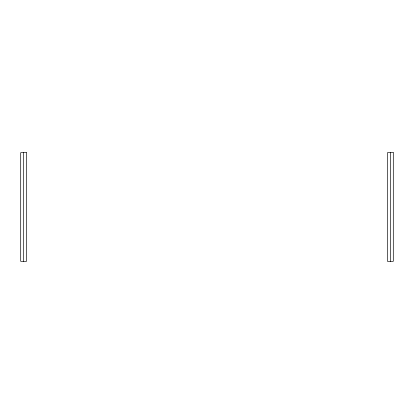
<?xml version="1.0" encoding="UTF-8"?>
<svg xmlns="http://www.w3.org/2000/svg" width="414" height="414" viewBox="0 0 414 414"><rect width="100%" height="100%" fill="white"/><g stroke="black" fill="none" stroke-linecap="round" stroke-linejoin="round"><path stroke-width="0.62" d="M390.386 152.662L390.386 261.337M23.614 152.662L23.614 261.337M26.522 152.662L20.7 152.662L20.7 261.337L26.522 261.337L26.522 152.662M393.3 152.662L387.478 152.662L387.478 261.337L393.3 261.337L393.3 152.662"/></g></svg>
